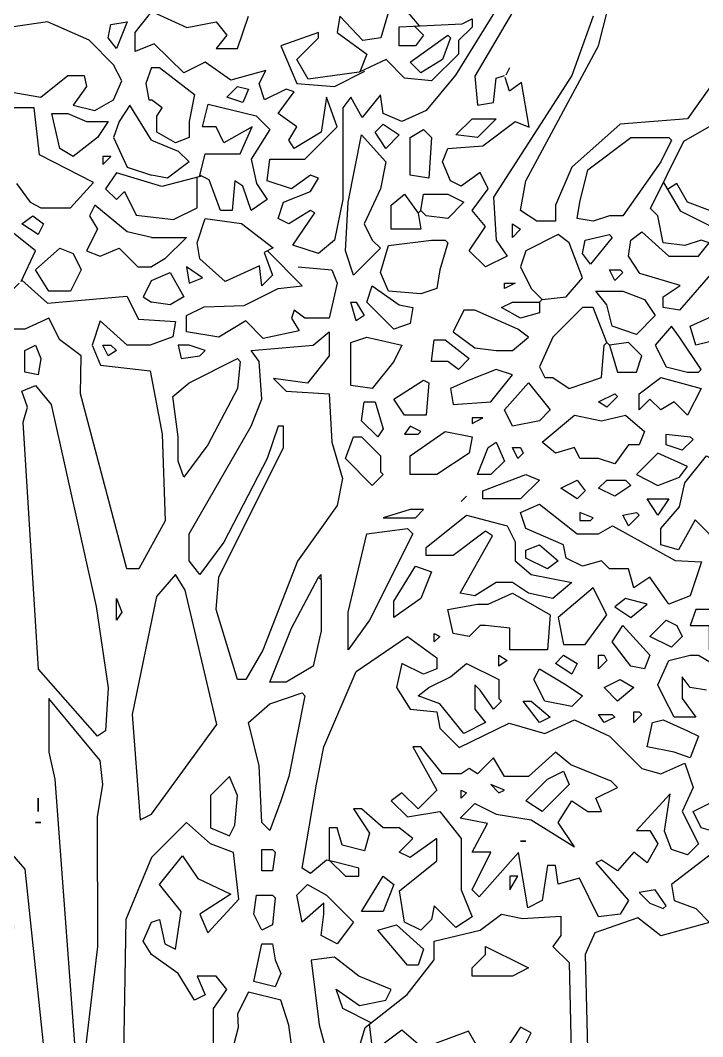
# Model space of a CAD drawing. Header units: metres. Extents: x -3.8 to 7.9, y -0.6 to 14.
# Drawn here: x 3.726 to 4.752, y 9.556 to 11.083 of the extents above; entities that cross this region are included whole.
import ezdxf

# ---------------------------------------------------------------- set-up
doc = ezdxf.new("R2010")
doc.units = ezdxf.units.M
doc.layers.add('ceco.net 88 green shadow', color=102, linetype='Continuous')
doc.layers.add('ceco.net 88 pair trees', color=7, linetype='Continuous')

msp = doc.modelspace()

# ---------------------------------------------------------------- linework, layer by layer
at = {"layer": 'ceco.net 88 green shadow', "linetype": 'Continuous'}
for p, q in [((3.8582, 11.0567), (3.8623, 11.077)), ((3.8623, 11.077), (3.8866, 11.081)), ((3.8866, 11.081), (3.8704, 11.0405)), ((3.8704, 11.0405), (3.8582, 11.0567)), ((4.3118, 11.0203), (4.3685, 11.0608)), ((4.3726, 11.0567), (4.3604, 11.0243)), ((4.3685, 11.0608), (4.3726, 11.0567)), ((4.3604, 11.0243), (4.328, 11.0041)), ((3.923, 11.0122), (3.9149, 10.9879)), ((3.923, 11.0122), (3.9352, 11.0122)), ((3.9352, 11.0122), (3.9878, 10.9717)), ((4.328, 11.0041), (4.3118, 11.0203)), ((3.9149, 10.9879), (3.919, 10.9636)), ((4.0364, 10.9676), (4.0526, 10.9838)), ((4.0526, 10.9838), (4.0688, 10.9798)), ((4.0688, 10.9798), (4.0607, 10.9595)), ((3.919, 10.9636), (3.923, 10.9636)), ((3.9392, 10.9514), (3.923, 10.9636)), ((3.9878, 10.9717), (3.9797, 10.9312)), ((4.0607, 10.9595), (4.0364, 10.9676)), ((3.8906, 10.9555), (3.8744, 10.9312)), ((3.923, 10.9028), (3.8906, 10.9555)), ((3.9311, 10.9393), (3.9392, 10.9514)), ((3.7853, 10.8907), (3.7732, 10.9433)), ((3.7732, 10.9433), (3.7975, 10.9433)), ((3.7975, 10.9433), (3.8258, 10.9312)), ((3.9311, 10.915), (3.9311, 10.9393)), ((4.3807, 10.9109), (4.405, 10.9352)), ((4.405, 10.9352), (4.4414, 10.9352)), ((4.4414, 10.9352), (4.4131, 10.9069)), ((3.8258, 10.9312), (3.8582, 10.9312)), ((3.8582, 10.9312), (3.842, 10.9069)), ((3.8744, 10.9312), (3.8663, 10.9069)), ((3.9797, 10.9312), (3.9797, 10.9069)), ((4.2592, 10.915), (4.2713, 10.9271)), ((4.2713, 10.9271), (4.2956, 10.9109)), ((4.3118, 10.9069), (4.3321, 10.919)), ((4.3321, 10.919), (4.3442, 10.9069)), ((3.842, 10.9069), (3.8056, 10.8785)), ((3.8663, 10.9069), (3.8866, 10.8623)), ((3.923, 10.9028), (3.9635, 10.8866)), ((3.9595, 10.8988), (3.9311, 10.915)), ((3.9797, 10.9069), (3.9595, 10.8988)), ((4.2187, 10.8097), (4.2389, 10.9109)), ((4.2389, 10.9109), (4.2754, 10.8704)), ((4.2754, 10.8907), (4.2592, 10.915)), ((4.2956, 10.9109), (4.2754, 10.8907)), ((4.3118, 10.8502), (4.3118, 10.9069)), ((4.3442, 10.9069), (4.3402, 10.8461)), ((4.4131, 10.9069), (4.3807, 10.9109)), ((4.5791, 10.8583), (4.6439, 10.9069)), ((4.6439, 10.9069), (4.7006, 10.9069)), ((4.7047, 10.9028), (4.6885, 10.8704)), ((4.7006, 10.9069), (4.7047, 10.9028)), ((3.8056, 10.8785), (3.7853, 10.8907)), ((3.9635, 10.8866), (3.9797, 10.8704)), ((3.8623, 10.8785), (3.8501, 10.8785)), ((3.8501, 10.8785), (3.8501, 10.8664)), ((3.8501, 10.8664), (3.8623, 10.8785)), ((3.8866, 10.8623), (3.923, 10.8502)), ((3.9797, 10.8704), (3.9473, 10.8461)), ((4.2754, 10.8704), (4.2673, 10.8299)), ((4.567, 10.8097), (4.5791, 10.8583)), ((4.6885, 10.8704), (4.6318, 10.7894)), ((3.9473, 10.8461), (3.923, 10.8502)), ((4.3402, 10.8461), (4.3118, 10.8502)), ((4.2673, 10.8299), (4.243, 10.7773)), ((4.2146, 10.7368), (4.2187, 10.8097)), ((4.2835, 10.8056), (4.3037, 10.8218)), ((4.3037, 10.8218), (4.324, 10.7935)), ((4.328, 10.7975), (4.3321, 10.8218)), ((4.3321, 10.8218), (4.3685, 10.8218)), ((4.3685, 10.8218), (4.3928, 10.8097)), ((4.3928, 10.8097), (4.3685, 10.7854)), ((4.5629, 10.7854), (4.567, 10.8097)), ((3.838, 10.8056), (3.8299, 10.7894)), ((3.8866, 10.7651), (3.838, 10.8056)), ((4.2835, 10.7692), (4.2835, 10.8056)), ((4.328, 10.7975), (4.324, 10.7935)), ((4.3361, 10.7894), (4.328, 10.7975)), ((3.7286, 10.7773), (3.7448, 10.7894)), ((3.7448, 10.7894), (3.761, 10.7773)), ((3.8299, 10.7894), (3.842, 10.7692)), ((4.324, 10.7935), (4.328, 10.7692)), ((4.3685, 10.7854), (4.3361, 10.7894)), ((4.5872, 10.7813), (4.5629, 10.7854)), ((4.6115, 10.7894), (4.5872, 10.7813)), ((4.6318, 10.7894), (4.6115, 10.7894)), ((3.7529, 10.7611), (3.7286, 10.7773)), ((3.761, 10.7773), (3.7529, 10.7611)), ((3.842, 10.7692), (3.8258, 10.7368)), ((3.923, 10.757), (3.8866, 10.7651)), ((4.243, 10.7773), (4.2551, 10.753)), ((4.328, 10.7692), (4.2835, 10.7692)), ((4.4657, 10.757), (4.4657, 10.7773)), ((4.4657, 10.7773), (4.4779, 10.7692)), ((4.4779, 10.7692), (4.4657, 10.757)), ((3.923, 10.757), (3.9676, 10.757)), ((3.9757, 10.757), (3.9433, 10.7246)), ((3.9676, 10.757), (3.9757, 10.757)), ((4.2551, 10.753), (4.2673, 10.7408)), ((4.2794, 10.7449), (4.3442, 10.753)), ((4.3442, 10.753), (4.3645, 10.753)), ((4.3685, 10.7489), (4.3564, 10.7084)), ((4.3645, 10.753), (4.3685, 10.7489)), ((4.5346, 10.7611), (4.486, 10.7368)), ((4.5508, 10.7489), (4.5346, 10.7611)), ((4.571, 10.6963), (4.5508, 10.7489)), ((4.571, 10.7327), (4.5751, 10.753)), ((4.5751, 10.753), (4.6115, 10.7611)), ((4.6156, 10.757), (4.5832, 10.7165)), ((4.6115, 10.7611), (4.6156, 10.757)), ((3.7489, 10.7084), (3.7853, 10.7408)), ((3.7853, 10.7408), (3.8056, 10.7327)), ((3.8258, 10.7368), (3.8461, 10.7287)), ((3.8461, 10.7287), (3.8744, 10.7408)), ((3.8744, 10.7408), (3.9028, 10.7125)), ((4.2268, 10.7003), (4.2146, 10.7368)), ((4.2673, 10.7408), (4.2268, 10.7003)), ((4.2673, 10.7044), (4.2794, 10.7449)), ((4.486, 10.7368), (4.4779, 10.7125)), ((3.8056, 10.7327), (3.8177, 10.7084)), ((3.9433, 10.7246), (3.923, 10.7125)), ((4.5832, 10.7165), (4.571, 10.7327)), ((3.7691, 10.676), (3.7489, 10.7084)), ((3.8177, 10.7084), (3.8015, 10.676)), ((3.9028, 10.7125), (3.923, 10.7125)), ((3.923, 10.6922), (3.9514, 10.7044)), ((3.9514, 10.7044), (3.9716, 10.6679)), ((4, 10.6963), (3.9757, 10.7125)), ((3.9757, 10.7125), (3.9797, 10.6882)), ((4.2794, 10.676), (4.2673, 10.7044)), ((4.3564, 10.7084), (4.3523, 10.6801)), ((4.4779, 10.7125), (4.4941, 10.6801)), ((4.6196, 10.6922), (4.6115, 10.7084)), ((4.6115, 10.7084), (4.6277, 10.7084)), ((4.6318, 10.7044), (4.6196, 10.6922)), ((4.6277, 10.7084), (4.6318, 10.7044)), ((3.923, 10.6922), (3.9109, 10.6679)), ((3.9797, 10.6882), (4, 10.6963)), ((4.4698, 10.6882), (4.4536, 10.6801)), ((4.4536, 10.6801), (4.4536, 10.6882)), ((4.4536, 10.6882), (4.4698, 10.6882)), ((4.5467, 10.6679), (4.571, 10.6963)), ((3.8015, 10.676), (3.7691, 10.676)), ((4.247, 10.6598), (4.2551, 10.6841)), ((4.2551, 10.6841), (4.2956, 10.6558)), ((4.328, 10.672), (4.2794, 10.676)), ((4.3523, 10.6801), (4.328, 10.672)), ((4.4941, 10.6801), (4.5103, 10.6639)), ((4.6075, 10.6558), (4.5913, 10.676)), ((4.5913, 10.676), (4.6318, 10.676)), ((4.6318, 10.676), (4.6642, 10.6639)), ((3.9109, 10.6679), (3.923, 10.6598)), ((3.9514, 10.6558), (3.923, 10.6598)), ((3.9716, 10.6679), (3.9514, 10.6558)), ((4.2308, 10.6315), (4.2227, 10.6598)), ((4.2227, 10.6598), (4.2308, 10.6598)), ((4.2308, 10.6598), (4.243, 10.6396)), ((4.2875, 10.6193), (4.247, 10.6598)), ((4.4495, 10.6517), (4.4657, 10.6598)), ((4.4657, 10.6598), (4.5062, 10.6598)), ((4.5103, 10.6639), (4.5062, 10.6598)), ((4.5062, 10.6598), (4.5062, 10.6436)), ((4.5103, 10.6639), (4.5467, 10.6679)), ((4.6642, 10.6639), (4.6804, 10.6396)), ((4.2956, 10.6558), (4.3159, 10.6517)), ((4.3159, 10.6517), (4.3118, 10.6274)), ((4.3928, 10.6477), (4.3766, 10.6153)), ((4.409, 10.6477), (4.3928, 10.6477)), ((4.4738, 10.6193), (4.409, 10.6477)), ((4.4779, 10.6355), (4.4495, 10.6517)), ((4.5062, 10.6436), (4.4779, 10.6355)), ((4.571, 10.6517), (4.5265, 10.6072)), ((4.5872, 10.6517), (4.571, 10.6517)), ((4.6075, 10.5991), (4.5872, 10.6517)), ((4.6156, 10.6234), (4.6075, 10.6558)), ((4.733, 10.6234), (4.7857, 10.6477)), ((4.243, 10.6396), (4.2308, 10.6315)), ((4.3118, 10.6274), (4.2875, 10.6193)), ((4.6804, 10.6396), (4.652, 10.6112)), ((4.3766, 10.6153), (4.409, 10.591)), ((4.49, 10.6072), (4.4738, 10.6193)), ((4.652, 10.6112), (4.6156, 10.6234)), ((4.7047, 10.6234), (4.6804, 10.595)), ((4.7168, 10.6072), (4.7047, 10.6234)), ((4.7411, 10.595), (4.733, 10.6234)), ((4.8059, 10.6112), (4.7411, 10.595)), ((4.2227, 10.5991), (4.247, 10.6072)), ((4.2227, 10.5343), (4.2227, 10.5991)), ((4.247, 10.6072), (4.2997, 10.595)), ((4.3442, 10.5707), (4.3483, 10.6031)), ((4.3483, 10.6031), (4.3645, 10.6031)), ((4.3645, 10.6031), (4.4009, 10.5748)), ((4.4657, 10.5869), (4.49, 10.6072)), ((4.5265, 10.6072), (4.5062, 10.5626)), ((4.6034, 10.595), (4.6075, 10.5991)), ((4.6115, 10.595), (4.6075, 10.5991)), ((4.6399, 10.5991), (4.6115, 10.595)), ((4.6601, 10.5788), (4.6399, 10.5991)), ((4.7492, 10.5586), (4.7168, 10.6072)), ((3.7327, 10.5869), (3.7489, 10.595)), ((3.7327, 10.5545), (3.7327, 10.5869)), ((3.7489, 10.595), (3.757, 10.5748)), ((3.8582, 10.5788), (3.8501, 10.595)), ((3.8501, 10.595), (3.8623, 10.595)), ((3.8704, 10.5869), (3.8582, 10.5788)), ((3.8623, 10.595), (3.8704, 10.5869)), ((3.9797, 10.595), (3.9635, 10.595)), ((3.9635, 10.595), (3.9676, 10.5748)), ((4.004, 10.5869), (3.9797, 10.595)), ((3.9959, 10.5788), (4.004, 10.5869)), ((4.2997, 10.595), (4.2875, 10.5707)), ((4.409, 10.591), (4.4414, 10.5869)), ((4.4414, 10.5869), (4.4657, 10.5869)), ((4.5994, 10.5464), (4.6034, 10.595)), ((4.6115, 10.595), (4.6237, 10.5545)), ((4.6804, 10.595), (4.6966, 10.5626)), ((3.757, 10.5748), (3.7529, 10.5505)), ((3.9676, 10.5748), (3.9959, 10.5788)), ((3.9797, 10.5383), (4.0526, 10.5748)), ((4.0526, 10.5748), (4.0567, 10.5707)), ((4.0567, 10.5707), (4.0526, 10.5302)), ((4.2875, 10.5707), (4.2551, 10.5302)), ((4.3685, 10.5707), (4.3442, 10.5707)), ((4.3847, 10.5586), (4.3685, 10.5707)), ((4.4009, 10.5748), (4.3847, 10.5586)), ((4.652, 10.5545), (4.6601, 10.5788)), ((3.7529, 10.5505), (3.7327, 10.5545)), ((4.4414, 10.5586), (4.4009, 10.5424)), ((4.4333, 10.51), (4.4657, 10.5505)), ((4.4657, 10.5505), (4.4414, 10.5586)), ((4.5062, 10.5626), (4.5143, 10.5464)), ((4.6237, 10.5545), (4.652, 10.5545)), ((4.6966, 10.5626), (4.729, 10.5545)), ((4.729, 10.5545), (4.7452, 10.5545)), ((4.7452, 10.5545), (4.7492, 10.5586)), ((3.9554, 10.5181), (3.9797, 10.5383)), ((4.2875, 10.514), (4.3321, 10.5424)), ((4.3321, 10.5424), (4.3402, 10.5383)), ((4.3402, 10.5383), (4.3361, 10.4897)), ((4.4009, 10.5424), (4.3726, 10.5302)), ((4.4536, 10.4978), (4.49, 10.5383)), ((4.49, 10.5383), (4.5224, 10.4978)), ((4.5143, 10.5464), (4.5265, 10.5464)), ((4.5265, 10.5464), (4.5508, 10.5302)), ((4.5508, 10.5302), (4.5994, 10.5464)), ((4.6561, 10.5221), (4.6885, 10.5464)), ((4.6885, 10.5464), (4.7492, 10.5302)), ((4.0526, 10.5302), (4.0081, 10.4452)), ((4.2551, 10.5302), (4.2227, 10.5343)), ((4.3726, 10.5302), (4.3766, 10.5059)), ((4.5953, 10.51), (4.6196, 10.5221)), ((4.6196, 10.5221), (4.6237, 10.5181)), ((4.6561, 10.4978), (4.6561, 10.5221)), ((4.7492, 10.5302), (4.729, 10.4897)), ((3.9635, 10.4573), (3.9554, 10.5181)), ((4.2389, 10.4816), (4.243, 10.51)), ((4.243, 10.51), (4.2592, 10.51)), ((4.2592, 10.51), (4.2713, 10.4695)), ((4.3037, 10.4897), (4.2875, 10.514)), ((4.3766, 10.5059), (4.4333, 10.51)), ((4.6075, 10.5019), (4.5953, 10.51)), ((4.6237, 10.5181), (4.6075, 10.5019)), ((4.6723, 10.514), (4.6561, 10.4978)), ((4.6885, 10.4978), (4.6723, 10.514)), ((4.7087, 10.51), (4.6885, 10.4978)), ((4.729, 10.4897), (4.7087, 10.51)), ((4.3361, 10.4897), (4.3037, 10.4897)), ((4.4657, 10.4735), (4.4536, 10.4978)), ((4.5224, 10.4978), (4.5062, 10.4816)), ((4.5103, 10.4492), (4.5589, 10.4897)), ((4.5589, 10.4897), (4.5994, 10.4816)), ((4.5994, 10.4816), (4.6358, 10.4897)), ((4.6358, 10.4897), (4.6642, 10.4654)), ((4.2632, 10.4573), (4.2389, 10.4816)), ((4.3118, 10.4735), (4.3037, 10.4614)), ((4.328, 10.4654), (4.3118, 10.4735)), ((4.4212, 10.4857), (4.405, 10.4857)), ((4.405, 10.4857), (4.405, 10.4776)), ((4.405, 10.4776), (4.4212, 10.4857)), ((4.5062, 10.4816), (4.4657, 10.4735)), ((4.2713, 10.4695), (4.2632, 10.4573)), ((4.3037, 10.4614), (4.324, 10.4614)), ((4.3118, 10.429), (4.3645, 10.4654)), ((4.324, 10.4614), (4.328, 10.4654)), ((4.3645, 10.4654), (4.405, 10.4573)), ((4.6642, 10.4654), (4.6561, 10.4452)), ((4.6966, 10.4452), (4.6966, 10.4614)), ((4.6966, 10.4614), (4.733, 10.4573)), ((3.9635, 10.4209), (3.9635, 10.4573)), ((4.0081, 10.4452), (3.9716, 10.3966)), ((4.2146, 10.4249), (4.2268, 10.4573)), ((4.2268, 10.4573), (4.2389, 10.4573)), ((4.2389, 10.4573), (4.2673, 10.429)), ((4.405, 10.4573), (4.4009, 10.433)), ((4.4293, 10.4411), (4.4414, 10.4492)), ((4.4414, 10.4492), (4.4536, 10.4209)), ((4.5305, 10.433), (4.5103, 10.4492)), ((4.6399, 10.4452), (4.6196, 10.4168)), ((4.6561, 10.4452), (4.6399, 10.4452)), ((4.7209, 10.4371), (4.6966, 10.4452)), ((4.7371, 10.4533), (4.7209, 10.4371)), ((4.733, 10.4573), (4.7371, 10.4533)), ((4.2673, 10.429), (4.2673, 10.4047)), ((4.3118, 10.4006), (4.3118, 10.429)), ((4.4009, 10.433), (4.3523, 10.4006)), ((4.4131, 10.4006), (4.4293, 10.4411)), ((4.4738, 10.4249), (4.4657, 10.4411)), ((4.4657, 10.4411), (4.4779, 10.4411)), ((4.4819, 10.433), (4.4738, 10.4249)), ((4.4779, 10.4411), (4.4819, 10.433)), ((4.5589, 10.4411), (4.5305, 10.433)), ((4.567, 10.4249), (4.5589, 10.4411)), ((4.6844, 10.433), (4.652, 10.4006)), ((4.729, 10.4128), (4.6844, 10.433)), ((3.9716, 10.3966), (3.9635, 10.4209)), ((4.2551, 10.3844), (4.2146, 10.4249)), ((4.4536, 10.4209), (4.4333, 10.4006)), ((4.5953, 10.4249), (4.567, 10.4249)), ((4.6196, 10.4168), (4.5953, 10.4249)), ((4.7168, 10.3966), (4.729, 10.4128)), ((4.2713, 10.4006), (4.2551, 10.3844)), ((4.2673, 10.4047), (4.2713, 10.4006)), ((4.3523, 10.4006), (4.3118, 10.4006)), ((4.4333, 10.4006), (4.4131, 10.4006)), ((4.4212, 10.3763), (4.486, 10.4006)), ((4.486, 10.4006), (4.5062, 10.3925)), ((4.652, 10.4006), (4.6844, 10.3844)), ((4.5062, 10.3925), (4.4779, 10.3642)), ((4.5386, 10.3804), (4.5629, 10.3925)), ((4.5629, 10.3925), (4.5751, 10.3763)), ((4.5953, 10.3804), (4.6075, 10.3925)), ((4.6075, 10.3925), (4.6358, 10.3925)), ((4.6439, 10.3844), (4.6196, 10.3682)), ((4.6358, 10.3925), (4.6439, 10.3844)), ((4.6844, 10.3844), (4.7168, 10.3966)), ((4.3969, 10.3682), (4.3888, 10.3601)), ((4.3888, 10.3601), (4.3969, 10.3682)), ((4.4212, 10.3642), (4.4212, 10.3763)), ((4.5629, 10.3642), (4.5386, 10.3804)), ((4.5751, 10.3763), (4.5629, 10.3642)), ((4.6196, 10.3682), (4.5953, 10.3804)), ((4.4779, 10.3642), (4.4212, 10.3642)), ((4.6844, 10.3399), (4.6682, 10.3642)), ((4.6682, 10.3642), (4.7006, 10.3642)), ((4.7006, 10.3642), (4.6844, 10.3399)), ((4.3118, 10.348), (4.2713, 10.3358)), ((4.3321, 10.348), (4.3118, 10.348)), ((4.3199, 10.3358), (4.3321, 10.348)), ((4.5872, 10.3358), (4.567, 10.3439)), ((4.567, 10.3439), (4.567, 10.3318)), ((4.6318, 10.3399), (4.652, 10.3439)), ((4.6399, 10.3237), (4.6318, 10.3399)), ((4.6561, 10.3399), (4.6399, 10.3237)), ((4.652, 10.3439), (4.6561, 10.3399)), ((4.2713, 10.3358), (4.3199, 10.3358)), ((4.567, 10.3318), (4.5832, 10.3318)), ((4.5832, 10.3318), (4.5872, 10.3358)), ((4.2187, 10.1941), (4.247, 10.3115)), ((4.247, 10.3115), (4.3078, 10.3196)), ((4.3159, 10.3115), (4.2511, 10.1819)), ((4.3078, 10.3196), (4.3159, 10.3115)), ((4.486, 10.2872), (4.5062, 10.2953)), ((4.5062, 10.2953), (4.5346, 10.271)), ((4.486, 10.2751), (4.486, 10.2872)), ((4.5184, 10.2589), (4.486, 10.2751)), ((4.2875, 10.2103), (4.3199, 10.2629)), ((4.3199, 10.2629), (4.3442, 10.2548)), ((4.5346, 10.271), (4.5184, 10.2589)), ((4.1336, 10.1698), (4.1741, 10.2467)), ((4.1782, 10.2508), (4.1741, 10.2467)), ((4.1782, 10.2427), (4.1741, 10.2467)), ((4.1782, 10.2427), (4.1782, 10.2508)), ((4.3442, 10.2548), (4.328, 10.2143)), ((4.1782, 10.2427), (4.1782, 10.2184)), ((4.5872, 10.2305), (4.5346, 10.186)), ((4.6075, 10.19), (4.5872, 10.2305)), ((3.8704, 10.1819), (3.8704, 10.2143)), ((3.8704, 10.2143), (3.8785, 10.1941)), ((4.1782, 10.2184), (4.1782, 10.1657)), ((4.328, 10.2143), (4.2875, 10.186)), ((4.4293, 10.2062), (4.4657, 10.2224)), ((4.4657, 10.2224), (4.5224, 10.19)), ((4.6358, 10.2143), (4.6196, 10.2022)), ((4.6682, 10.2062), (4.6358, 10.2143)), ((4.2875, 10.186), (4.2875, 10.2103)), ((4.3685, 10.1981), (4.4131, 10.2062)), ((4.4131, 10.2062), (4.4293, 10.2062)), ((4.6196, 10.2022), (4.6439, 10.186)), ((4.6439, 10.186), (4.6682, 10.2062)), ((3.8785, 10.1941), (3.8704, 10.1819)), ((4.2187, 10.1374), (4.2187, 10.1941)), ((4.3766, 10.1617), (4.3685, 10.1981)), ((4.5224, 10.19), (4.5184, 10.1374)), ((4.5346, 10.186), (4.5427, 10.1455)), ((4.5751, 10.1455), (4.6075, 10.19)), ((4.1012, 10.0888), (4.1336, 10.1698)), ((4.2511, 10.1819), (4.2187, 10.1374)), ((4.4171, 10.1738), (4.4009, 10.1576)), ((4.4252, 10.1738), (4.4171, 10.1738)), ((4.4617, 10.1698), (4.4252, 10.1738)), ((4.4617, 10.1374), (4.4617, 10.1698)), ((4.6156, 10.1495), (4.6318, 10.1738)), ((4.6318, 10.1738), (4.6723, 10.1293)), ((4.6723, 10.1576), (4.6966, 10.1819)), ((4.6966, 10.1819), (4.7128, 10.1738)), ((4.7128, 10.1738), (4.7209, 10.1576)), ((4.1782, 10.1657), (4.166, 10.1131)), ((4.3483, 10.1495), (4.3483, 10.1617)), ((4.3483, 10.1617), (4.3564, 10.1576)), ((4.3564, 10.1576), (4.3483, 10.1495)), ((4.4009, 10.1576), (4.3766, 10.1617)), ((4.7047, 10.1414), (4.6723, 10.1576)), ((4.7209, 10.1576), (4.7047, 10.1414)), ((4.5427, 10.1455), (4.5751, 10.1455)), ((4.6439, 10.1131), (4.6156, 10.1495)), ((4.4455, 10.1131), (4.4455, 10.1293)), ((4.4455, 10.1293), (4.4576, 10.1212)), ((4.5184, 10.1374), (4.4617, 10.1374)), ((4.5305, 10.1171), (4.5427, 10.1293)), ((4.5427, 10.1293), (4.5629, 10.1171)), ((4.5953, 10.109), (4.5953, 10.1293)), ((4.5953, 10.1293), (4.6034, 10.1293)), ((4.6034, 10.1293), (4.6075, 10.1212)), ((4.6723, 10.1293), (4.6642, 10.109)), ((4.7006, 10.1212), (4.733, 10.1293)), ((4.733, 10.1293), (4.7452, 10.1293)), ((4.7452, 10.1293), (4.7735, 10.1131)), ((4.166, 10.1131), (4.1255, 10.0888)), ((4.3726, 10.0969), (4.3969, 10.1171)), ((4.3969, 10.1171), (4.4455, 10.0928)), ((4.4576, 10.1212), (4.4455, 10.1131)), ((4.4981, 10.0928), (4.5062, 10.109)), ((4.5062, 10.109), (4.5467, 10.0847)), ((4.5548, 10.1009), (4.5305, 10.1171)), ((4.5629, 10.1171), (4.5548, 10.1009)), ((4.6075, 10.1212), (4.5953, 10.109)), ((4.6642, 10.109), (4.6439, 10.1131)), ((4.6844, 10.0847), (4.7006, 10.1212)), ((4.3402, 10.0807), (4.3726, 10.0969)), ((4.4455, 10.0928), (4.4455, 10.0645)), ((4.5143, 10.0604), (4.4981, 10.0928)), ((4.6034, 10.0807), (4.6277, 10.0928)), ((4.6277, 10.0928), (4.648, 10.0807)), ((4.733, 10.0807), (4.7209, 10.0969)), ((4.7209, 10.0969), (4.7209, 10.0645)), ((4.1255, 10.0888), (4.1012, 10.0888)), ((4.324, 10.0685), (4.3402, 10.0807)), ((4.4171, 10.0766), (4.409, 10.0847)), ((4.409, 10.0847), (4.409, 10.0483)), ((4.4374, 10.0483), (4.4171, 10.0766)), ((4.5467, 10.0847), (4.571, 10.0685)), ((4.6237, 10.0604), (4.6034, 10.0807)), ((4.648, 10.0807), (4.6237, 10.0604)), ((4.6925, 10.0685), (4.6844, 10.0847)), ((4.7573, 10.0766), (4.733, 10.0807)), ((4.1012, 10.0564), (4.1498, 10.0726)), ((4.1539, 10.0685), (4.1296, 9.947)), ((4.1498, 10.0726), (4.1539, 10.0685)), ((4.3564, 10.0564), (4.324, 10.0685)), ((4.4455, 10.0645), (4.4495, 10.0604)), ((4.571, 10.0685), (4.5548, 10.0523)), ((4.7087, 10.0361), (4.6925, 10.0685)), ((4.7209, 10.0645), (4.7411, 10.0361)), ((4.0688, 10.028), (4.1012, 10.0564)), ((4.3928, 10.0118), (4.3564, 10.0564)), ((4.409, 10.0483), (4.4252, 10.028)), ((4.4495, 10.0604), (4.4374, 10.0483)), ((4.5062, 10.028), (4.4819, 10.0604)), ((4.4819, 10.0604), (4.4941, 10.0604)), ((4.4941, 10.0604), (4.5224, 10.0361)), ((4.5548, 10.0523), (4.5143, 10.0604)), ((4.5224, 10.0361), (4.5062, 10.028)), ((4.6034, 10.028), (4.5953, 10.0402)), ((4.5953, 10.0402), (4.6156, 10.0402)), ((4.6196, 10.0361), (4.6034, 10.028)), ((4.6156, 10.0402), (4.6196, 10.0361)), ((4.648, 10.028), (4.648, 10.0442)), ((4.648, 10.0442), (4.6561, 10.0442)), ((4.6601, 10.0402), (4.648, 10.028)), ((4.6561, 10.0442), (4.6601, 10.0402)), ((4.6763, 10.028), (4.6925, 10.0321)), ((4.6925, 10.0321), (4.729, 10.0159)), ((4.7411, 10.0361), (4.7087, 10.0361)), ((4.085, 9.9632), (4.0688, 10.028)), ((4.4252, 10.028), (4.3928, 10.0118)), ((4.6682, 9.9916), (4.6763, 10.028)), ((4.729, 10.0159), (4.7452, 10.0078)), ((4.7452, 10.0078), (4.733, 9.9754)), ((4.7087, 9.9835), (4.6682, 9.9916)), ((4.733, 9.9754), (4.7087, 9.9835)), ((4.0891, 9.8782), (4.085, 9.9632)), ((4.5184, 9.943), (4.5427, 9.9551)), ((4.5427, 9.9551), (4.5508, 9.9349)), ((4.0405, 9.947), (4.0121, 9.9187)), ((4.0526, 9.9187), (4.0405, 9.947)), ((4.1296, 9.947), (4.1174, 9.9106)), ((4.486, 9.9106), (4.5184, 9.943)), ((4.3888, 9.9146), (4.3888, 9.9268)), ((4.3888, 9.9268), (4.3969, 9.9227)), ((4.4536, 9.9268), (4.4333, 9.9349)), ((4.4333, 9.9349), (4.4455, 9.9227)), ((4.4455, 9.9227), (4.4536, 9.9268)), ((4.5508, 9.9349), (4.5103, 9.8944)), ((3.7529, 9.9065), (3.7529, 9.9146)), ((3.7529, 9.9146), (3.7529, 9.9065)), ((4.0121, 9.9187), (4.0121, 9.8701)), ((4.0486, 9.8741), (4.0526, 9.9187)), ((4.1174, 9.9106), (4.1012, 9.866)), ((4.3969, 9.9227), (4.3888, 9.9146)), ((4.5103, 9.8944), (4.486, 9.9106)), ((3.7529, 9.9065), (3.7529, 9.8944)), ((3.7529, 9.8944), (3.7529, 9.9065)), ((4.7371, 9.8944), (4.7614, 9.9065)), ((4.7492, 9.8701), (4.7371, 9.8944)), ((3.757, 9.8782), (3.7489, 9.8782)), ((3.7489, 9.8782), (3.757, 9.8782)), ((4.1012, 9.866), (4.0891, 9.8782)), ((4.0121, 9.8701), (4.0405, 9.8579)), ((4.0405, 9.8579), (4.0486, 9.8741)), ((4.7776, 9.862), (4.7492, 9.8701)), ((4.486, 9.8498), (4.4779, 9.8498)), ((4.4779, 9.8498), (4.486, 9.8498)), ((4.0891, 9.8053), (4.0891, 9.8377)), ((4.0891, 9.8377), (4.1053, 9.8377)), ((4.1053, 9.8377), (4.1093, 9.8336)), ((4.1093, 9.8336), (4.1053, 9.8053)), ((4.1053, 9.8053), (4.0891, 9.8053)), ((4.2389, 9.7445), (4.2713, 9.7972)), ((4.2713, 9.7972), (4.2875, 9.785)), ((4.4738, 9.7972), (4.4617, 9.7972)), ((4.4617, 9.7972), (4.4617, 9.7769)), ((4.4617, 9.7769), (4.4738, 9.7972)), ((4.1417, 9.7688), (4.1579, 9.785)), ((4.1579, 9.785), (4.1863, 9.7688)), ((4.2875, 9.785), (4.2713, 9.7445)), ((4.6804, 9.7769), (4.6561, 9.7729)), ((4.6561, 9.7729), (4.6723, 9.7567)), ((4.6966, 9.7526), (4.6804, 9.7769)), ((4.0769, 9.7405), (4.081, 9.7688)), ((4.081, 9.7688), (4.1053, 9.7688)), ((4.1053, 9.7688), (4.1093, 9.7648)), ((4.1093, 9.7648), (4.1053, 9.7243)), ((4.1498, 9.7283), (4.1417, 9.7688)), ((4.1822, 9.7567), (4.1498, 9.7283)), ((4.1822, 9.7405), (4.1822, 9.7567)), ((4.1863, 9.7688), (4.2268, 9.7283)), ((4.6723, 9.7567), (4.6925, 9.7486)), ((4.2713, 9.7445), (4.2389, 9.7445)), ((4.6925, 9.7486), (4.6966, 9.7526)), ((4.0891, 9.7162), (4.0769, 9.7405)), ((4.1782, 9.7081), (4.1822, 9.7405)), ((4.2268, 9.7283), (4.2025, 9.6959)), ((4.1053, 9.7243), (4.0891, 9.7162)), ((4.2632, 9.7162), (4.2916, 9.7243)), ((4.3078, 9.6635), (4.2632, 9.7162)), ((4.2916, 9.7243), (4.3321, 9.6878)), ((4.0769, 9.6392), (4.0891, 9.6959)), ((4.0891, 9.6959), (4.1053, 9.6959)), ((4.1053, 9.6959), (4.1093, 9.6716)), ((4.2025, 9.6959), (4.1782, 9.7081)), ((4.3321, 9.6878), (4.324, 9.6635)), ((4.405, 9.6595), (4.4252, 9.6797)), ((4.4252, 9.6797), (4.4252, 9.6919)), ((4.4252, 9.6919), (4.4819, 9.6635)), ((4.1093, 9.6716), (4.1174, 9.6514)), ((4.1174, 9.6514), (4.1093, 9.6311)), ((4.324, 9.6635), (4.3078, 9.6635)), ((4.405, 9.6473), (4.405, 9.6595)), ((4.49, 9.6595), (4.4657, 9.6473)), ((4.4819, 9.6635), (4.49, 9.6595)), ((4.1093, 9.6311), (4.0769, 9.6392)), ((4.4374, 9.6473), (4.405, 9.6473)), ((4.4657, 9.6473), (4.4374, 9.6473))]:
    msp.add_line(p, q, dxfattribs=at)
at = {"layer": 'ceco.net 88 pair trees', "linetype": 'Continuous'}
msp.add_line((4.4564, 11.001), (4.4617, 11.0122), dxfattribs=at)
for points in [[(4.8567, 11.0956), (4.7978, 11.0324), (4.729, 10.9352), (4.6277, 10.9271), (4.5548, 10.8623), (4.5305, 10.8056), (4.5305, 10.7813), (4.5022, 10.7813), (4.4779, 10.7975), (4.486, 10.8421), (4.5953, 11.0446), (4.6156, 11.1256), (4.648, 11.1458), (4.648, 11.1863), (4.6723, 11.2268), (4.7128, 11.2471), (4.8181, 11.3767), (4.8262, 11.4131), (4.814, 11.4334), (4.8343, 11.4334), (4.8424, 11.4172)], [(4.5787, 11.338), (4.5876, 11.3026), (4.4092, 10.999), (4.4131, 10.9555), (4.4374, 10.9595), (4.4414, 10.996), (4.4536, 11)], [(4.5364, 11.2533), (4.3799, 11.0006), (4.3361, 10.9474), (4.2997, 10.9312), (4.2713, 10.9433), (4.2675, 10.9709), (4.2401, 10.937), (4.2227, 10.9676), (4.2106, 10.9514), (4.2106, 10.8137), (4.1984, 10.753), (4.1741, 10.7327), (4.1358, 10.7455), (4.1686, 10.7941), (4.162, 10.7975), (4.1296, 10.7773), (4.1134, 10.7854), (4.1215, 10.8097), (4.162, 10.8259), (4.1741, 10.8461), (4.162, 10.8502), (4.1336, 10.8299), (4.0972, 10.8421), (4.1012, 10.8745), (4.1539, 10.8745), (4.2025, 10.9231), (4.1863, 10.9676), (4.1782, 10.915), (4.1377, 10.8907), (4.1296, 10.9028), (4.1417, 10.9231), (4.1134, 10.9433), (4.1377, 10.9757), (4.1255, 10.9798), (4.0931, 10.9636), (4.085, 10.9879), (4.0949, 11.0075), (4.0425, 10.9933), (4.004, 11.0203), (3.9718, 11.0043), (3.9271, 11.0476), (3.8987, 11.0363), (3.8987, 11.065), (3.9236, 11.0962), (3.9761, 11.0721), (4.0202, 11.081), (4.0364, 11.0608), (4.0202, 11.0405), (4.0526, 11.0405), (4.0688, 11.0891)], [(4.2881, 11.1254), (4.2679, 11.0569), (4.2411, 11.0525), (4.2061, 11.0893), (4.2025, 11.0648), (4.247, 11.0324), (4.2365, 11.0059)], [(4.3258, 11.0747), (4.3037, 11.1013)], [(4.3183, 11.0745), (4.3321, 11.0608), (4.3199, 11.0446), (4.2956, 11.0446), (4.2956, 11.0735), (4.39, 11.0776), (4.405, 11.0851), (4.405, 11.0729), (4.3847, 11.0527), (4.3847, 11.0324), (4.3442, 10.9919), (4.3037, 10.996), (4.2758, 11.0241), (4.2353, 11.0053)], [(4.5872, 11.0891), (4.5548, 11), (4.4374, 10.8172), (4.4414, 10.753), (4.4576, 10.7287), (4.4252, 10.7125), (4.4009, 10.7368), (4.4252, 10.7732), (4.405, 10.7975), (4.4293, 10.8299), (4.4171, 10.8542), (4.3888, 10.834), (4.3726, 10.8421), (4.3604, 10.8704), (4.3685, 10.8907), (4.4212, 10.8947), (4.4698, 10.9312), (4.4908, 10.9227), (4.4795, 10.9895), (4.4613, 10.9767), (4.4546, 10.997)], [(3.8295, 11.0531), (3.7671, 11.0806), (3.7124, 11.0729), (3.6954, 11.0517), (3.7076, 10.9759), (3.757, 10.9676), (3.7975, 11), (3.8218, 11), (3.8258, 10.9838), (3.8056, 10.9555), (3.838, 10.9474), (3.8663, 10.9636), (3.8785, 10.9919), (3.8663, 11.0162), (3.8295, 11.0531)], [(4.2353, 11.0053), (4.1585, 10.9948), (4.1417, 11.0243), (4.1741, 11.0567), (4.1741, 11.0648), (4.1174, 11.0446), (4.1417, 10.9879), (4.1984, 10.9838), (4.244, 11.0065)], [(4.7735, 10.7125), (4.7168, 10.6477), (4.6925, 10.6517), (4.6925, 10.6679), (4.7178, 10.6847), (4.6573, 10.7027), (4.6399, 10.7287), (4.6439, 10.753), (4.6601, 10.7651), (4.7006, 10.7287), (4.7452, 10.7287), (4.7614, 10.7489), (4.7492, 10.753), (4.7249, 10.7449), (4.6925, 10.7489), (4.6844, 10.7894), (4.6733, 10.8006), (4.7235, 10.9016), (4.8573, 10.9779)], [(3.7205, 10.838), (3.7408, 10.8097), (3.757, 10.8016), (3.8015, 10.8016), (3.8359, 10.8396), (3.7549, 10.8811), (3.7468, 10.9514), (3.7084, 10.9514)], [(3.9955, 10.8481), (4.004, 10.8826), (4.0567, 10.8826), (4.0745, 10.9229), (4.0322, 10.8992), (4.0202, 10.9231), (4, 10.9231), (4.0085, 10.9573), (4.0806, 10.9397), (4.1012, 10.919), (4.0729, 10.8745), (4.081, 10.838), (4.0972, 10.8137), (4.0729, 10.7975), (4.0607, 10.834), (4.0486, 10.8421), (4.0445, 10.7975), (4.0269, 10.7975), (4.0099, 10.8433), (3.9959, 10.8502)], [(3.9985, 10.849), (3.9388, 10.8336), (3.8704, 10.854), (3.8542, 10.8299), (3.8704, 10.8137), (3.8825, 10.8259), (3.9001, 10.7904), (3.9564, 10.7837), (3.9919, 10.8016), (3.9919, 10.8471)], [(4.6927, 10.8396), (4.718, 10.7969), (4.814, 10.7489)], [(4.7632, 10.7969), (4.729, 10.8097), (4.7128, 10.838), (4.699, 10.8289)], [(4.0587, 10.7777), (4.1061, 10.7414), (4.0927, 10.7341), (4.1053, 10.7003), (4.0891, 10.6841), (4.0854, 10.7141), (4.0342, 10.6906), (3.9959, 10.7246), (3.9919, 10.7489), (4.004, 10.7854), (4.0587, 10.7777)], [(3.7272, 10.6908), (3.7491, 10.7368), (3.7084, 10.7692)], [(4.1439, 10.7127), (4.1944, 10.7084), (4.2025, 10.6882), (4.1903, 10.6355), (4.1539, 10.6355), (4.1377, 10.6477), (4.1336, 10.6355), (4.1452, 10.6165), (4.0909, 10.6053), (4.0648, 10.6315), (4.0243, 10.6072), (3.9757, 10.6153), (3.9757, 10.6396), (4.0024, 10.6529), (4.0625, 10.6546), (4.1134, 10.6801), (4.1498, 10.6841), (4.0974, 10.7368)], [(3.7282, 10.6926), (3.7671, 10.6582), (3.8862, 10.6687), (3.9036, 10.6339), (3.9593, 10.6307), (3.9554, 10.6074), (3.9212, 10.595), (3.8866, 10.595), (3.8461, 10.6315), (3.8339, 10.595), (3.8467, 10.565), (3.921, 10.5563), (3.9394, 10.4614), (3.9437, 10.331), (3.904, 10.2589), (3.8862, 10.2589), (3.8165, 10.5219), (3.8177, 10.5788), (3.7853, 10.6031), (3.7691, 10.6355), (3.7327, 10.6193), (3.6962, 10.6193), (3.676, 10.6396), (3.7246, 10.6882)], [(4.1575, 10.5379), (4.1065, 10.5452), (4.1255, 10.5262), (4.1903, 10.5221), (4.1944, 10.4494), (4.2102, 10.3947), (4.2021, 10.354), (4.1429, 10.2708), (4.0905, 10.1368), (4.0648, 10.0928), (4.0526, 10.0928), (4.0202, 10.1981), (4.0243, 10.2467), (4.1215, 10.4411), (4.1215, 10.4735), (4.1134, 10.4735), (4.0972, 10.4249), (4.0322, 10.2992), (3.9959, 10.2508), (3.9797, 10.271), (3.9797, 10.3115), (4.0729, 10.4735), (4.0891, 10.514), (4.085, 10.5707), (4.0729, 10.5869), (4.166, 10.595), (4.1903, 10.6153), (4.1903, 10.5788), (4.1575, 10.5379)], [(3.7533, 10.1086), (3.7304, 10.4796), (3.7367, 10.5019), (3.7286, 10.5262), (3.7489, 10.5343), (3.7726, 10.5059), (3.84, 10.2026), (3.8582, 10.0803), (3.8542, 10.0159), (3.842, 10.0078), (3.7533, 10.1086)], [(4.9276, 10.4371), (5.0266, 10.3761), (4.8879, 10.2975), (4.7654, 10.2404), (4.7654, 10.267), (4.8302, 10.3034), (4.8383, 10.3318), (4.7816, 10.2913), (4.7403, 10.3326), (4.7154, 10.2876), (4.6885, 10.2953), (4.6885, 10.3196), (4.7168, 10.352), (4.7249, 10.3885), (4.7573, 10.429), (4.7938, 10.4087), (4.8383, 10.3682), (4.8667, 10.3642), (4.8788, 10.3804), (4.8586, 10.3885), (4.9276, 10.4371)], [(4.616, 10.3239), (4.7105, 10.2714), (4.75, 10.2694), (4.733, 10.2184), (4.7006, 10.2062), (4.6723, 10.2467), (4.648, 10.2305), (4.6399, 10.2589), (4.6115, 10.2589), (4.5994, 10.271), (4.571, 10.2629), (4.5467, 10.2751), (4.5427, 10.2953), (4.486, 10.3196), (4.4779, 10.3439), (4.5062, 10.3561), (4.5629, 10.3115), (4.5953, 10.3115), (4.616, 10.3239)], [(4.4941, 10.2508), (4.5548, 10.2386), (4.5265, 10.2143), (4.49, 10.2224), (4.4657, 10.2386), (4.4414, 10.2386), (4.409, 10.2184), (4.3873, 10.2226), (4.4359, 10.3085), (4.4252, 10.3156), (4.3766, 10.2791), (4.3361, 10.2791), (4.3361, 10.2913), (4.3969, 10.3399), (4.4576, 10.3237), (4.4698, 10.2994), (4.4698, 10.271), (4.4941, 10.2508)], [(4.9311, 10.2382), (5.0084, 10.1979), (5.0246, 10.2832), (5.0246, 10.3358), (5.0013, 10.3358), (4.8098, 10.2419), (4.8059, 10.2103), (4.7816, 10.1981), (4.7411, 10.1981), (4.733, 10.1738), (4.7614, 10.1738), (4.7614, 10.1374), (4.7938, 10.1414), (4.8748, 10.2184), (4.8991, 10.2062), (4.9311, 10.2382)], [(3.9309, 10.2176), (3.8943, 10.0402), (3.9064, 9.882), (3.923, 9.8903), (4.0212, 10.0252), (3.9736, 10.2269), (3.9595, 10.2508), (3.9309, 10.2176)], [(4.1915, 9.8203), (4.2146, 9.7972), (4.2349, 9.7972), (4.2349, 9.8093), (4.1978, 9.8188), (4.1863, 9.8215), (4.162, 9.8012), (4.1498, 9.8093), (4.1711, 9.9355), (4.1822, 9.9918), (4.2308, 10.105), (4.3078, 10.1576), (4.3523, 10.1252), (4.3523, 10.109), (4.3321, 10.1009), (4.2997, 10.1171), (4.2916, 10.0807), (4.3118, 10.0483), (4.3523, 10.0442), (4.3564, 10.0199), (4.3857, 9.9906), (4.4609, 10.027), (4.5143, 10.0118), (4.5589, 10.0321), (4.6115, 10.0078), (4.6601, 9.9592), (4.6885, 9.9511), (4.7249, 9.9673), (4.7371, 9.9308), (4.7209, 9.8944), (4.7452, 9.8458), (4.729, 9.8296), (4.7047, 9.8377), (4.6945, 9.865), (4.703, 9.9213), (4.652, 9.866), (4.6723, 9.866), (4.6844, 9.8458), (4.6682, 9.8174), (4.648, 9.8336), (4.6237, 9.8053), (4.5994, 9.8215), (4.5913, 9.8174), (4.6399, 9.7607), (4.6277, 9.7405), (4.5953, 9.7364), (4.5664, 9.7943), (4.5346, 9.7854), (4.5305, 9.8134), (4.5184, 9.8134), (4.5103, 9.7607), (4.4888, 9.75), (4.475, 9.833), (4.4157, 9.7662), (4.405, 9.7769), (4.4333, 9.8336), (4.405, 9.8336), (4.4282, 9.8763), (4.3871, 9.8846), (4.409, 9.9065), (4.4414, 9.8903), (4.4941, 9.8822), (4.5589, 9.8417), (4.5346, 9.8782), (4.5548, 9.9106), (4.5791, 9.8944), (4.5994, 9.8944), (4.5913, 9.9146), (4.6237, 9.9308), (4.6141, 9.9403), (4.5536, 9.9644), (4.5305, 9.9835), (4.49, 9.947), (4.4536, 9.947), (4.4374, 9.9754), (4.4131, 9.9511), (4.4009, 9.9592), (4.3888, 9.9511), (4.3604, 9.9511), (4.328, 9.9916), (4.3159, 9.9916), (4.3523, 9.9268), (4.324, 9.8984), (4.2997, 9.9227), (4.2835, 9.9106), (4.3078, 9.8863), (4.3564, 9.8944), (4.3888, 9.8539), (4.3888, 9.7769), (4.405, 9.7364), (4.3807, 9.7202), (4.3483, 9.7526), (4.3442, 9.7324), (4.328, 9.7162), (4.3037, 9.7283), (4.296, 9.7755), (4.3523, 9.8203), (4.3523, 9.8539), (4.3118, 9.8255), (4.2956, 9.8336), (4.3159, 9.8539), (4.2956, 9.8701), (4.2713, 9.8701), (4.2389, 9.8984), (4.2268, 9.8984), (4.2511, 9.862), (4.2434, 9.8354), (4.21, 9.8439), (4.2025, 9.8701), (4.1903, 9.8701), (4.1903, 9.8207)], [(3.8167, 9.4726), (3.8424, 9.6915), (3.842, 9.8863), (3.8501, 9.9353), (3.8461, 9.9713), (3.7691, 10.0645), (3.7691, 9.9835), (3.7782, 9.943), (3.8137, 9.4651)], [(3.7331, 9.8079), (3.7685, 9.4695), (3.761, 9.4286), (3.7489, 9.4286), (3.7205, 9.4894), (3.6922, 9.5177), (3.6543, 9.5997), (3.6247, 9.6783), (3.6715, 9.6864), (3.7165, 9.7202), (3.7084, 9.7445), (3.6922, 9.7526), (3.7007, 9.7866), (3.6504, 9.8203), (3.6395, 9.8498), (3.6152, 9.862), (3.5828, 9.8539), (3.5464, 9.8701), (3.5551, 9.8964), (3.6671, 9.883), (3.7331, 9.8079)], [(4.0164, 9.5428), (4.0162, 9.5987), (4.0364, 9.6271), (4.0202, 9.6473), (3.9919, 9.6473), (4.004, 9.619), (3.9878, 9.6109), (3.9635, 9.6514), (3.923, 9.6797), (3.9109, 9.7), (3.923, 9.7283), (3.9352, 9.7324), (3.9433, 9.6959), (3.9595, 9.6878), (3.9676, 9.7445), (3.9352, 9.785), (3.9696, 9.8279), (3.9931, 9.7939), (4.0427, 9.7702), (3.9959, 9.7405), (4.0081, 9.7121), (4.0544, 9.7627), (4.0465, 9.8328), (4.0121, 9.8458), (3.9757, 9.8782), (3.923, 9.8255), (3.8847, 9.7322)], [(4.8697, 9.5339), (4.9057, 9.7164), (4.9432, 9.8122), (4.913, 9.8857), (4.8829, 9.8782), (4.8991, 9.8255), (4.8626, 9.7769), (4.81, 9.7688), (4.7897, 9.8012), (4.7897, 9.8377), (4.7735, 9.8377), (4.7047, 9.785), (4.7087, 9.7607), (4.7411, 9.7486), (4.762, 9.7277), (4.6889, 9.7077), (4.654, 9.7348), (4.5896, 9.7125), (4.5751, 9.6797), (4.5801, 9.4774)], [(3.8847, 9.7322), (3.8772, 9.2976)], [(4.2353, 9.5396), (4.2442, 9.5702), (4.3074, 9.6194), (4.3483, 9.6716), (4.3483, 9.7), (4.4171, 9.7162), (4.4495, 9.7405), (4.4807, 9.7336), (4.5386, 9.7374), (4.5386, 9.7081), (4.5265, 9.6919), (4.5508, 9.6676), (4.5548, 9.4894)], [(4.2533, 9.5773), (4.2106, 9.5987), (4.2008, 9.6277), (4.2357, 9.603), (4.2754, 9.6109), (4.2835, 9.6271), (4.2349, 9.6473), (4.1984, 9.6757), (4.163, 9.6712), (4.1753, 9.574), (4.2191, 9.4114)], [(4.0567, 9.3598), (4.0646, 9.3314), (4.1215, 9.3233), (4.1296, 9.3476), (4.081, 9.3881), (4.1012, 9.4043), (4.1174, 9.3719), (4.1443, 9.3988), (4.1429, 9.4772), (4.1296, 9.5738), (4.1174, 9.6109), (4.0688, 9.623), (4.0526, 9.5906), (4.0536, 9.5702), (3.989, 9.3205), (4.004, 9.2869)], [(4.2551, 9.542), (4.2509, 9.5754)], [(4.4171, 9.5339), (4.3997, 9.5647), (4.3308, 9.539), (4.2997, 9.5663), (4.2673, 9.542)], [(4.486, 9.5461), (4.4941, 9.5623), (4.4779, 9.5704), (4.4536, 9.5339)]]:
    msp.add_lwpolyline(points, dxfattribs=at)

doc.saveas('drawing.dxf')
